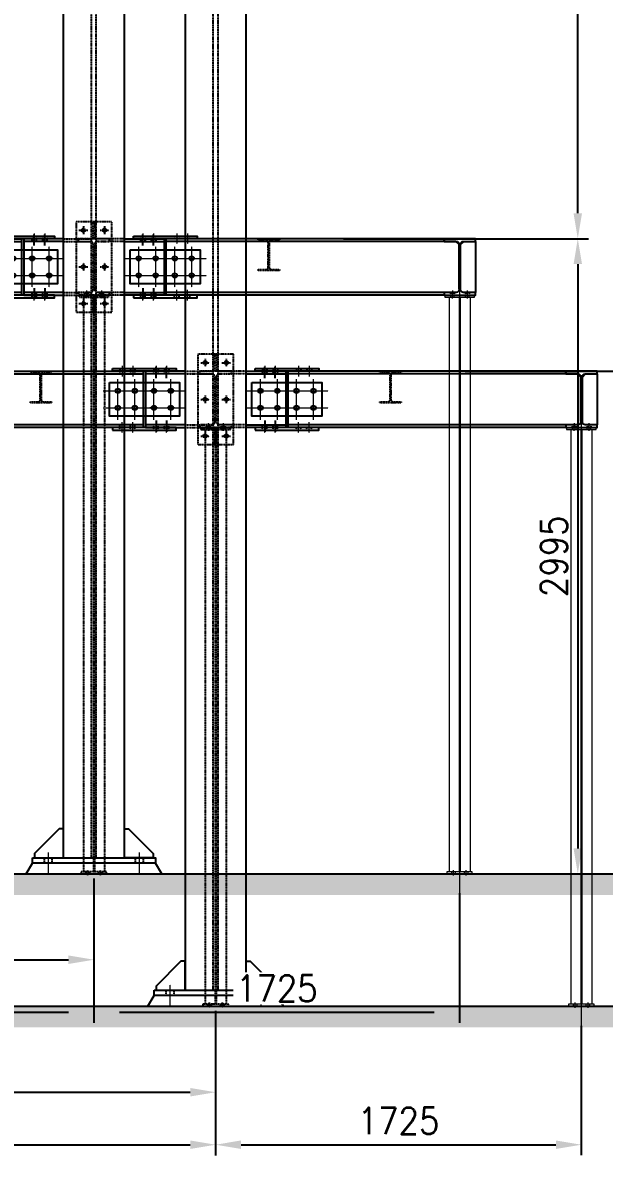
# Model space of a CAD drawing. Header units: millimetres. Extents: x 13669 to 217197, y -88248 to 24578.
# Drawn here: x 74559 to 77303, y -66789 to -61448 of the extents above; entities that cross this region are included whole.
import ezdxf

# ---------------------------------------------------------------- set-up
doc = ezdxf.new("R2010")
doc.units = ezdxf.units.MM
doc.linetypes.add('CENTER2', pattern=[1.125, 0.75, -0.125, 0.125, -0.125])
doc.linetypes.add('DASHED2', pattern=[0.375, 0.25, -0.125])
for name, color, linetype, lineweight in [('TITULOS', 6, 'Continuous', 60), ('Tx_EJES', 1, 'CENTER2', 5), ('Tx_M_CONTORNO FINO', 1, 'Continuous', 5)]:
    doc.layers.add(name, color=color, linetype=linetype, lineweight=lineweight)
for name, color, linetype in [('Tx-DDIM', 1, 'Continuous'), ('Tx_DDIM', 1, 'Continuous'), ('Tx_M_EQUIPOS', 4, 'Continuous'), ('Tx_M_EXISTENTES', 8, 'Continuous'), ('Tx_M_OCULTOS', 2, 'DASHED2'), ('Tx_M_OCULTOS FINO', 1, 'DASHED2'), ('Tx_TEXTOS 2.5', 3, 'Continuous')]:
    doc.layers.add(name, color=color, linetype=linetype)
doc.styles.add('ROMANS', font='romans.shx', dxfattribs={"width": 0.9})
doc.styles.add('Tx_texto', font='romans.shx')
doc.dimstyles.new('ESC 1-50', dxfattribs={"dimscale": 50, "dimtxt": 2.5, "dimasz": 2.4, "dimexe": 1, "dimexo": 1, "dimgap": 1, "dimtad": 1, "dimdec": 0, "dimtxsty": 'ROMANS', "dimcen": 2.5, "dimclrd": 256, "dimclre": 256, "dimclrt": 3, "dimadec": 0, "dimazin": 2, "dimtfac": 0.5, "dimtdec": 0, "dimtmove": 0, "dimatfit": 3, "dimfxl": 1, "dimtfill": 1, "dimtfillclr": 256, "dimtolj": 2, "dimlwd": -1, "dimarcsym": 0})

# ---------------------------------------------------------------- blocks, each defined once
blk = doc.blocks.new('A$Cd38fd534')
at = {"layer": 'Tx_EJES'}
for p, q in [((0, -135.8), (0, 55.8)), ((80, -135.8), (80, 55.8)), ((170, -135.8), (170, 55.8)), ((250, -135.8), (250, 55.8)), ((-69.1, 0), (319.1, 0)), ((-69.1, -80), (319.1, -80))]:
    blk.add_line(p, q, dxfattribs=at)
at = {"layer": 'Tx_M_EQUIPOS'}
blk.add_lwpolyline([(-40, 40), (290, 40), (290, -120), (-40, -120)], close=True, dxfattribs=at)
for centre in [(0, 0), (80, 0), (170, 0), (250, 0), (0, -80), (80, -80), (170, -80), (250, -80)]:
    blk.add_circle(centre, 10.5, dxfattribs=at)
blk = doc.blocks.new('A$C03c238ad')
at = {"layer": 'Tx_M_OCULTOS FINO'}
for p, q in [((-50, 58.7), (-50, 21.3)), ((50, 58.7), (50, 21.3)), ((-70.7, 40), (-29.3, 40)), ((29.3, 40), (70.7, 40)), ((-70.7, -133), (-29.3, -133)), ((-50, -114.3), (-50, -151.7)), ((29.3, -133), (70.7, -133)), ((50, -114.3), (50, -151.7)), ((-70.7, -306), (-29.3, -306)), ((-50, -287.3), (-50, -324.7)), ((29.3, -306), (70.7, -306)), ((50, -287.3), (50, -324.7))]:
    blk.add_line(p, q, dxfattribs=at)
for points in [[(-84, -346), (84, -346), (84, 80), (-84, 80)], [(-3.9, 80), (3.9, 80), (3.9, 0), (-3.9, 0)], [(-3.9, -266), (3.9, -266), (3.9, -346), (-3.9, -346)]]:
    blk.add_lwpolyline(points, close=True, dxfattribs=at)
for centre in [(-50, 40), (50, 40), (-50, -133), (50, -133), (-50, -306), (50, -306)]:
    blk.add_circle(centre, 8.5, dxfattribs=at)
blk = doc.blocks.new('A$Cf5f8315d')
at = {"layer": 'Tx_EJES'}
blk.add_line((-21.3, 0), (0, 0), dxfattribs=at)
at = {"layer": 'Tx_M_OCULTOS'}
for p, q in [((-13, 8.5), (0, 8.5)), ((-13, -8.5), (0, -8.5))]:
    blk.add_line(p, q, dxfattribs=at)
blk = doc.blocks.new('A$Cfbe9b5f4')
at = {"layer": 'Tx_EJES'}
for p, q in [((8007.4, 117.9), (8007.4, 68.1)), ((8057.4, 117.9), (8057.4, 68.1)), ((8167.4, 117.9), (8167.4, 68.1)), ((8217.4, 117.9), (8217.4, 68.1)), ((8680, 117.9), (8680, 68.1)), ((8730, 117.9), (8730, 68.1)), ((8840, 117.9), (8840, 68.1)), ((8890, 117.9), (8890, 68.1)), ((8007.4, -197.9), (8007.4, -148.1)), ((8057.4, -197.9), (8057.4, -148.1)), ((8167.4, -197.9), (8167.4, -148.1)), ((8217.4, -197.9), (8217.4, -148.1)), ((8680, -197.9), (8680, -148.1)), ((8730, -197.9), (8730, -148.1)), ((8840, -197.9), (8840, -148.1)), ((8890, -197.9), (8890, -148.1))]:
    blk.add_line(p, q, dxfattribs=at)
at = {"layer": 'Tx_M_EQUIPOS'}
for p, q in [((3940, 93), (8107.4, 93)), ((3940, 80), (8107.4, 80)), ((10100.7, 80), (10100.7, 93)), ((10155.9, 80), (10100.7, 80)), ((10170.9, 65), (10155.9, 80)), ((10170.9, -145), (10170.9, 65)), ((10178.5, 65), (10193.5, 80)), ((8106.4, -160), (3940, -160)), ((8106.4, -173), (3940, -173))]:
    blk.add_line(p, q, dxfattribs=at)
at = {"layer": 'Tx_M_EQUIPOS', "extrusion": (1.83697e-16, 1, 6.12323e-17)}
for p, q in [((10100.7, 93), (8790, 93)), ((10100.7, 80), (8790, 80)), ((10100.7, -160), (8790, -160)), ((10100.7, -173), (8790, -173))]:
    blk.add_line(p, q, dxfattribs=at)
at = {"layer": 'Tx_M_EQUIPOS'}
for points in [[(7962.4, 105.7), (8262.4, 105.7), (8262.4, 93), (7962.4, 93)], [(8635, 105.7), (8935, 105.7), (8935, 93), (8635, 93)], [(7962.4, -185.7), (8262.4, -185.7), (8262.4, -173), (7962.4, -173)], [(8635, -185.7), (8935, -185.7), (8935, -173), (8635, -173)]]:
    blk.add_lwpolyline(points, close=True, dxfattribs=at)
for points in [[(8107.4, 93), (8107.4, -173)], [(8790, -173), (8790, 93)], [(10248.7, 80), (10248.7, -160)]]:
    blk.add_lwpolyline(points, dxfattribs=at)
blk.add_lwpolyline([(10178.5, -147.3), (10178.5, 67.3, -0.414214), (10191.2, 80), (10248.7, 80), (10248.7, 93), (10100.7, 93), (10100.7, 80), (10158.2, 80, -0.414214), (10170.9, 67.3), (10170.9, -147.3, -0.414214), (10158.2, -160), (10100.7, -160), (10100.7, -173), (10248.7, -173), (10248.7, -160), (10191.2, -160, -0.414214)], format="xyb", close=True, dxfattribs=at)
at = {"layer": 'Tx_M_OCULTOS'}
for p, q in [((7996.9, 105.7), (7996.9, 80)), ((8017.9, 105.7), (8017.9, 80)), ((8046.9, 105.7), (8046.9, 80)), ((8067.9, 105.7), (8067.9, 80)), ((8156.9, 105.7), (8156.9, 92.7)), ((8177.9, 105.7), (8177.9, 92.7)), ((8206.9, 105.7), (8206.9, 92.7)), ((8227.9, 105.7), (8227.9, 92.7)), ((8669.5, 105.7), (8669.5, 80)), ((8690.5, 105.7), (8690.5, 80)), ((8719.5, 105.7), (8719.5, 80)), ((8740.5, 105.7), (8740.5, 80)), ((8829.5, 105.7), (8829.5, 92.7)), ((8850.5, 105.7), (8850.5, 92.7)), ((8879.5, 105.7), (8879.5, 92.7)), ((8900.5, 105.7), (8900.5, 92.7)), ((7996.9, -185.7), (7996.9, -160)), ((8017.9, -185.7), (8017.9, -160)), ((8046.9, -185.7), (8046.9, -160)), ((8067.9, -185.7), (8067.9, -160)), ((8669.5, -185.7), (8669.5, -160)), ((8690.5, -185.7), (8690.5, -160)), ((8719.5, -185.7), (8719.5, -160)), ((8740.5, -185.7), (8740.5, -160)), ((8156.9, -185.7), (8156.9, -172.7)), ((8177.9, -185.7), (8177.9, -172.7)), ((8206.9, -185.7), (8206.9, -172.7)), ((8227.9, -185.7), (8227.9, -172.7)), ((8829.5, -185.7), (8829.5, -172.7)), ((8850.5, -185.7), (8850.5, -172.7)), ((8879.5, -185.7), (8879.5, -172.7)), ((8900.5, -185.7), (8900.5, -172.7))]:
    blk.add_line(p, q, dxfattribs=at)
for points in [[(7612, -51.5, 0.414214), (7621.5, -42), (7621.5, 78, 0.414214), (7612, 87.5), (7573.7, 87.5), (7573.7, 93), (7673.7, 93), (7673.7, 87.5), (7635.4, 87.5, 0.414214), (7625.9, 78), (7625.9, -42, 0.414214), (7635.4, -51.5), (7673.7, -51.5), (7673.7, -57), (7573.7, -57), (7573.7, -51.5)], [(9261.8, -51.5, 0.414214), (9271.3, -42), (9271.3, 78, 0.414214), (9261.8, 87.5), (9223.4, 87.5), (9223.4, 93), (9323.4, 93), (9323.4, 87.5), (9285.1, 87.5, 0.414214), (9275.6, 78), (9275.6, -42, 0.414214), (9285.1, -51.5), (9323.4, -51.5), (9323.4, -57), (9223.4, -57), (9223.4, -51.5)]]:
    blk.add_lwpolyline(points, format="xyb", close=True, dxfattribs=at)
at = {"rotation": 270}
for p in [(10139.7, -173), (10209.7, -173)]:
    blk.add_blockref('A$Cf5f8315d', p, dxfattribs=at)
blk = doc.blocks.new('*D296')
at = {"layer": 'Defpoints', "color": 0, "transparency": 16777216}
for p in [(74894.8, -18906.8), (70044.8, -18913.2), (74894.8, -19340.2)]:
    blk.add_point(p, dxfattribs=at)
at = {"layer": 'Tx_DDIM', "lineweight": -2, "transparency": 16777216}
for p, q in [((74894.8, -18956.8), (74894.8, -19390.2)), ((70044.8, -18963.2), (70044.8, -19390.2))]:
    blk.add_line(p, q, dxfattribs=at)
at = {"layer": 'Tx_DDIM', "transparency": 16777216}
blk.add_line((70164.8, -19340.2), (74774.8, -19340.2), dxfattribs=at)
for points in [[(70164.8, -19320.2), (70164.8, -19360.2), (70044.8, -19340.2)], [(74774.8, -19320.2), (74774.8, -19360.2), (74894.8, -19340.2)]]:
    blk.add_solid(points, dxfattribs=at)
at = {"layer": 'Tx_DDIM', "color": 3, "transparency": 16777216, "insert": (72469.8, -19227.7), "char_height": 125, "attachment_point": 5, "style": 'ROMANS', "bg_fill": 3, "box_fill_scale": 1.1, "bg_fill_color": 256, "bg_fill_true_color": 13158600, "bg_fill_transparency": 0}
blk.add_mtext('\\A2;4850', dxfattribs=at)
blk = doc.blocks.new('*D297')
at = {"layer": 'Defpoints', "color": 0, "transparency": 16777216}
for p in [(74894.8, -18906.8), (76619.8, -18977), (76619.8, -19587.7)]:
    blk.add_point(p, dxfattribs=at)
at = {"layer": 'Tx_DDIM', "lineweight": -2, "transparency": 16777216}
for p, q in [((74894.8, -18956.8), (74894.8, -19637.7)), ((76619.8, -19027), (76619.8, -19637.7))]:
    blk.add_line(p, q, dxfattribs=at)
at = {"layer": 'Tx_DDIM', "transparency": 16777216}
blk.add_line((75014.8, -19587.7), (76499.8, -19587.7), dxfattribs=at)
for points in [[(75014.8, -19567.7), (75014.8, -19607.7), (74894.8, -19587.7)], [(76499.8, -19567.7), (76499.8, -19607.7), (76619.8, -19587.7)]]:
    blk.add_solid(points, dxfattribs=at)
at = {"layer": 'Tx_DDIM', "color": 3, "transparency": 16777216, "insert": (75757.3, -19475.2), "char_height": 125, "attachment_point": 5, "style": 'ROMANS', "bg_fill": 3, "box_fill_scale": 1.1, "bg_fill_color": 256, "bg_fill_true_color": 13158600, "bg_fill_transparency": 0}
blk.add_mtext('\\A2;1725', dxfattribs=at)
blk = doc.blocks.new('*D300')
at = {"layer": 'Defpoints', "color": 0, "transparency": 16777216}
for p in [(76022, -15939.9), (76022, -18934.9), (77177.4, -18934.9)]:
    blk.add_point(p, dxfattribs=at)
at = {"layer": 'Tx_DDIM', "lineweight": -2, "transparency": 16777216}
for p, q in [((76072, -15939.9), (77227.4, -15939.9)), ((76072, -18934.9), (77227.4, -18934.9))]:
    blk.add_line(p, q, dxfattribs=at)
at = {"layer": 'Tx_DDIM', "transparency": 16777216}
blk.add_line((77177.4, -16059.9), (77177.4, -18814.9), dxfattribs=at)
for points in [[(77157.4, -16059.9), (77197.4, -16059.9), (77177.4, -15939.9)], [(77157.4, -18814.9), (77197.4, -18814.9), (77177.4, -18934.9)]]:
    blk.add_solid(points, dxfattribs=at)
at = {"layer": 'Tx_DDIM', "color": 3, "transparency": 16777216, "insert": (77064.9, -17437.4), "char_height": 125, "attachment_point": 5, "rotation": 90, "style": 'ROMANS', "bg_fill": 3, "box_fill_scale": 1.1, "bg_fill_color": 256, "bg_fill_true_color": 13158600, "bg_fill_transparency": 0}
blk.add_mtext('\\A2;2995', dxfattribs=at)
blk = doc.blocks.new('*D301')
at = {"layer": 'Defpoints', "color": 0, "transparency": 16777216}
for p in [(75735.6, -13066.9), (77177.4, -13066.9), (76022, -15939.9)]:
    blk.add_point(p, dxfattribs=at)
at = {"layer": 'Tx_DDIM', "lineweight": -2, "transparency": 16777216}
for p, q in [((75785.6, -13066.9), (77227.4, -13066.9)), ((76072, -15939.9), (77227.4, -15939.9))]:
    blk.add_line(p, q, dxfattribs=at)
at = {"layer": 'Tx_DDIM', "transparency": 16777216}
blk.add_line((77177.4, -15819.9), (77177.4, -13186.9), dxfattribs=at)
for points in [[(77157.4, -13186.9), (77197.4, -13186.9), (77177.4, -13066.9)], [(77157.4, -15819.9), (77197.4, -15819.9), (77177.4, -15939.9)]]:
    blk.add_solid(points, dxfattribs=at)
at = {"layer": 'Tx_DDIM', "color": 3, "transparency": 16777216, "insert": (77064.9, -14503.4), "char_height": 125, "attachment_point": 5, "rotation": 90, "style": 'ROMANS', "bg_fill": 3, "box_fill_scale": 1.1, "bg_fill_color": 256, "bg_fill_true_color": 13158600, "bg_fill_transparency": 0}
blk.add_mtext('\\A2;2873', dxfattribs=at)
blk = doc.blocks.new('*D303')
at = {"layer": 'Defpoints', "color": 0, "transparency": 16777216}
for p in [(76157.9, -10094.3), (76280.7, -18934.9), (77835.3, -18934.9)]:
    blk.add_point(p, dxfattribs=at)
at = {"layer": 'Tx_DDIM', "lineweight": -2, "transparency": 16777216}
for p, q in [((76207.9, -10094.3), (77885.3, -10094.3)), ((76330.7, -18934.9), (77885.3, -18934.9))]:
    blk.add_line(p, q, dxfattribs=at)
at = {"layer": 'Tx_DDIM', "transparency": 16777216}
blk.add_line((77835.3, -10214.3), (77835.3, -18814.9), dxfattribs=at)
for points in [[(77815.3, -10214.3), (77855.3, -10214.3), (77835.3, -10094.3)], [(77815.3, -18814.9), (77855.3, -18814.9), (77835.3, -18934.9)]]:
    blk.add_solid(points, dxfattribs=at)
at = {"layer": 'Tx_DDIM', "color": 3, "transparency": 16777216, "insert": (77722.8, -14514.6), "char_height": 125, "attachment_point": 5, "rotation": 90, "style": 'ROMANS', "bg_fill": 3, "box_fill_scale": 1.1, "bg_fill_color": 256, "bg_fill_true_color": 13158600, "bg_fill_transparency": 0}
blk.add_mtext('\\A2;8841', dxfattribs=at)
blk = doc.blocks.new('*D298')
at = {"layer": 'Defpoints', "color": 0, "transparency": 16777216}
for p in [(63834.5, -19117.9), (74894.8, -19174.3), (74894.8, -19587.9)]:
    blk.add_point(p, dxfattribs=at)
at = {"layer": 'Tx_DDIM', "lineweight": -2, "transparency": 16777216}
for p, q in [((63834.5, -19167.9), (63834.5, -19637.9)), ((74894.8, -19224.3), (74894.8, -19637.9))]:
    blk.add_line(p, q, dxfattribs=at)
at = {"layer": 'Tx_DDIM', "transparency": 16777216}
blk.add_line((63954.5, -19587.9), (74774.8, -19587.9), dxfattribs=at)
for points in [[(63954.5, -19567.9), (63954.5, -19607.9), (63834.5, -19587.9)], [(74774.8, -19567.9), (74774.8, -19607.9), (74894.8, -19587.9)]]:
    blk.add_solid(points, dxfattribs=at)
at = {"layer": 'Tx_DDIM', "color": 3, "transparency": 16777216, "insert": (69364.6, -19475.4), "char_height": 125, "attachment_point": 5, "style": 'ROMANS', "bg_fill": 3, "box_fill_scale": 1.1, "bg_fill_color": 256, "bg_fill_true_color": 13158600, "bg_fill_transparency": 0}
blk.add_mtext('\\A2;11060', dxfattribs=at)
blk = doc.blocks.new('*D311')
at = {"layer": 'Defpoints', "color": 0, "transparency": 16777216}
for p in [(74894.8, -65433.3), (70044.8, -65439.8), (74894.8, -65866.7)]:
    blk.add_point(p, dxfattribs=at)
at = {"layer": 'Tx_DDIM', "lineweight": -2, "transparency": 16777216}
for p, q in [((74894.8, -65483.3), (74894.8, -65916.7)), ((70044.8, -65489.8), (70044.8, -65916.7))]:
    blk.add_line(p, q, dxfattribs=at)
at = {"layer": 'Tx_DDIM', "transparency": 16777216}
blk.add_line((70164.8, -65866.7), (74774.8, -65866.7), dxfattribs=at)
for points in [[(70164.8, -65846.7), (70164.8, -65886.7), (70044.8, -65866.7)], [(74774.8, -65846.7), (74774.8, -65886.7), (74894.8, -65866.7)]]:
    blk.add_solid(points, dxfattribs=at)
at = {"layer": 'Tx_DDIM', "color": 3, "transparency": 16777216, "insert": (72469.8, -65754.2), "char_height": 125, "attachment_point": 5, "style": 'ROMANS', "bg_fill": 3, "box_fill_scale": 1.1, "bg_fill_color": 256, "bg_fill_true_color": 13158600, "bg_fill_transparency": 0}
blk.add_mtext('\\A2;4850', dxfattribs=at)
blk = doc.blocks.new('*D312')
at = {"layer": 'Defpoints', "color": 0, "transparency": 16777216}
for p in [(74894.8, -65433.3), (76619.8, -65503.6), (76619.8, -66114.3)]:
    blk.add_point(p, dxfattribs=at)
at = {"layer": 'Tx_DDIM', "lineweight": -2, "transparency": 16777216}
for p, q in [((74894.8, -65483.3), (74894.8, -66164.3)), ((76619.8, -65553.6), (76619.8, -66164.3))]:
    blk.add_line(p, q, dxfattribs=at)
at = {"layer": 'Tx_DDIM', "transparency": 16777216}
blk.add_line((75014.8, -66114.3), (76499.8, -66114.3), dxfattribs=at)
for points in [[(75014.8, -66094.3), (75014.8, -66134.3), (74894.8, -66114.3)], [(76499.8, -66094.3), (76499.8, -66134.3), (76619.8, -66114.3)]]:
    blk.add_solid(points, dxfattribs=at)
at = {"layer": 'Tx_DDIM', "color": 3, "transparency": 16777216, "insert": (75757.3, -66001.8), "char_height": 125, "attachment_point": 5, "style": 'ROMANS', "bg_fill": 3, "box_fill_scale": 1.1, "bg_fill_color": 256, "bg_fill_true_color": 13158600, "bg_fill_transparency": 0}
blk.add_mtext('\\A2;1725', dxfattribs=at)
blk = doc.blocks.new('*D316')
at = {"layer": 'Defpoints', "color": 0, "transparency": 16777216}
for p in [(76022, -62466.5), (76022, -65461.5), (77177.4, -65461.5)]:
    blk.add_point(p, dxfattribs=at)
at = {"layer": 'Tx_DDIM', "lineweight": -2, "transparency": 16777216}
for p, q in [((76072, -62466.5), (77227.4, -62466.5)), ((76072, -65461.5), (77227.4, -65461.5))]:
    blk.add_line(p, q, dxfattribs=at)
at = {"layer": 'Tx_DDIM', "transparency": 16777216}
blk.add_line((77177.4, -62586.5), (77177.4, -65341.5), dxfattribs=at)
for points in [[(77157.4, -62586.5), (77197.4, -62586.5), (77177.4, -62466.5)], [(77157.4, -65341.5), (77197.4, -65341.5), (77177.4, -65461.5)]]:
    blk.add_solid(points, dxfattribs=at)
at = {"layer": 'Tx_DDIM', "color": 3, "transparency": 16777216, "insert": (77064.9, -63964), "char_height": 125, "attachment_point": 5, "rotation": 90, "style": 'ROMANS', "bg_fill": 3, "box_fill_scale": 1.1, "bg_fill_color": 256, "bg_fill_true_color": 13158600, "bg_fill_transparency": 0}
blk.add_mtext('\\A2;2995', dxfattribs=at)
blk = doc.blocks.new('*D317')
at = {"layer": 'Defpoints', "color": 0, "transparency": 16777216}
for p in [(75735.6, -59593.5), (77177.4, -59593.5), (76022, -62466.5)]:
    blk.add_point(p, dxfattribs=at)
at = {"layer": 'Tx_DDIM', "lineweight": -2, "transparency": 16777216}
for p, q in [((75785.6, -59593.5), (77227.4, -59593.5)), ((76072, -62466.5), (77227.4, -62466.5))]:
    blk.add_line(p, q, dxfattribs=at)
at = {"layer": 'Tx_DDIM', "transparency": 16777216}
blk.add_line((77177.4, -62346.5), (77177.4, -59713.5), dxfattribs=at)
for points in [[(77157.4, -59713.5), (77197.4, -59713.5), (77177.4, -59593.5)], [(77157.4, -62346.5), (77197.4, -62346.5), (77177.4, -62466.5)]]:
    blk.add_solid(points, dxfattribs=at)
at = {"layer": 'Tx_DDIM', "color": 3, "transparency": 16777216, "insert": (77064.9, -61030), "char_height": 125, "attachment_point": 5, "rotation": 90, "style": 'ROMANS', "bg_fill": 3, "box_fill_scale": 1.1, "bg_fill_color": 256, "bg_fill_true_color": 13158600, "bg_fill_transparency": 0}
blk.add_mtext('\\A2;2873', dxfattribs=at)
blk = doc.blocks.new('*D319')
at = {"layer": 'Defpoints', "color": 0, "transparency": 16777216}
for p in [(76157.9, -56620.9), (76280.7, -65461.5), (77835.3, -65461.5)]:
    blk.add_point(p, dxfattribs=at)
at = {"layer": 'Tx_DDIM', "lineweight": -2, "transparency": 16777216}
for p, q in [((76207.9, -56620.9), (77885.3, -56620.9)), ((76330.7, -65461.5), (77885.3, -65461.5))]:
    blk.add_line(p, q, dxfattribs=at)
at = {"layer": 'Tx_DDIM', "transparency": 16777216}
blk.add_line((77835.3, -56740.9), (77835.3, -65341.5), dxfattribs=at)
for points in [[(77815.3, -56740.9), (77855.3, -56740.9), (77835.3, -56620.9)], [(77815.3, -65341.5), (77855.3, -65341.5), (77835.3, -65461.5)]]:
    blk.add_solid(points, dxfattribs=at)
at = {"layer": 'Tx_DDIM', "color": 3, "transparency": 16777216, "insert": (77722.8, -61041.2), "char_height": 125, "attachment_point": 5, "rotation": 90, "style": 'ROMANS', "bg_fill": 3, "box_fill_scale": 1.1, "bg_fill_color": 256, "bg_fill_true_color": 13158600, "bg_fill_transparency": 0}
blk.add_mtext('\\A2;8841', dxfattribs=at)
blk = doc.blocks.new('*D313')
at = {"layer": 'Defpoints', "color": 0, "transparency": 16777216}
for p in [(63834.5, -65644.5), (74894.8, -65700.9), (74894.8, -66114.5)]:
    blk.add_point(p, dxfattribs=at)
at = {"layer": 'Tx_DDIM', "lineweight": -2, "transparency": 16777216}
for p, q in [((63834.5, -65694.5), (63834.5, -66164.5)), ((74894.8, -65750.9), (74894.8, -66164.5))]:
    blk.add_line(p, q, dxfattribs=at)
at = {"layer": 'Tx_DDIM', "transparency": 16777216}
blk.add_line((63954.5, -66114.5), (74774.8, -66114.5), dxfattribs=at)
for points in [[(63954.5, -66094.5), (63954.5, -66134.5), (63834.5, -66114.5)], [(74774.8, -66094.5), (74774.8, -66134.5), (74894.8, -66114.5)]]:
    blk.add_solid(points, dxfattribs=at)
at = {"layer": 'Tx_DDIM', "color": 3, "transparency": 16777216, "insert": (69364.6, -66002), "char_height": 125, "attachment_point": 5, "style": 'ROMANS', "bg_fill": 3, "box_fill_scale": 1.1, "bg_fill_color": 256, "bg_fill_true_color": 13158600, "bg_fill_transparency": 0}
blk.add_mtext('\\A2;11060', dxfattribs=at)
blk = doc.blocks.new('A$Cb393e613')
h = blk.add_hatch()
h.set_pattern_fill('EARTH', color=9, scale=400, angle=45)
h.set_pattern_definition([(45, (6673.61, 17428.49), (0, 141.42136), [100, -100]), (45, (6647.09, 17455), (0, 141.42136), [100, -100]), (45, (6620.58, 17481.52), (0, 141.42136), [100, -100]), (135, (6620.58, 17499.2), (-141.42136, 1e-14), [100, -100]), (135, (6647.09, 17525.72), (-141.42136, 1e-14), [100, -100]), (135, (6673.61, 17552.23), (-141.42136, 1e-14), [100, -100])])
h.paths.add_polyline_path([(6137.7, 22161.6), (6137.7, 22061.6), (19995.3, 22061.6), (19995.3, 22161.6)])
at = {"color": 9}
for p, q in [((16950.7, 22161.6), (16980.7, 22211.6)), ((17590.7, 22161.6), (17560.7, 22211.6))]:
    blk.add_line(p, q, dxfattribs=at)
at = {"layer": 'Tx-DDIM'}
for p, q in [((16989.4, 25123.8), (16989.4, 25176.3)), ((17039.4, 25123.8), (17039.4, 25176.3)), ((17502, 25123.8), (17502, 25176.3)), ((17552, 25123.8), (17552, 25176.3)), ((16989.4, 24923.3), (16989.4, 24870.8)), ((17039.4, 24923.3), (17039.4, 24870.8)), ((17502, 24923.3), (17502, 24870.8)), ((17552, 24923.3), (17552, 24870.8))]:
    blk.add_line(p, q, dxfattribs=at)
at = {"layer": 'Tx_EJES'}
for p, q in [((16998.2, 25063.6), (16960.5, 25063.6)), ((16979.4, 25044.7), (16979.4, 25082.4)), ((17078.2, 25063.6), (17040.5, 25063.6)), ((17059.4, 25044.7), (17059.4, 25082.4)), ((17463.1, 25063.6), (17500.8, 25063.6)), ((17482, 25044.7), (17482, 25082.4)), ((17543.1, 25063.6), (17580.8, 25063.6)), ((17562, 25044.7), (17562, 25082.4)), ((16979.4, 24964.7), (16979.4, 25002.4)), ((17059.4, 24964.7), (17059.4, 25002.4)), ((17482, 24964.7), (17482, 25002.4)), ((17562, 24964.7), (17562, 25002.4)), ((16998.2, 24983.6), (16960.5, 24983.6)), ((17078.2, 24983.6), (17040.5, 24983.6)), ((17463.1, 24983.6), (17500.8, 24983.6)), ((17543.1, 24983.6), (17580.8, 24983.6)), ((17055.7, 22166.3), (17055.7, 22262)), ((17485.7, 22166.3), (17485.7, 22262))]:
    blk.add_line(p, q, dxfattribs=at)
at = {"layer": 'Tx_M_CONTORNO FINO'}
for p, q in [((18960.7, 24899.7), (18960.7, 24875.1)), ((18995.7, 24937.1), (18995.7, 21997.2)), ((19030.7, 24899.7), (19030.7, 24875.1)), ((18945.7, 24881.1), (18945.7, 22171.1)), ((18952.2, 24890.6), (18952.2, 24881.1)), ((18952.2, 24890.6), (18952.2, 24890.6)), ((18969.2, 24890.6), (18969.2, 24881.1)), ((18969.2, 24890.6), (18969.2, 24890.6)), ((18993.5, 24881.1), (18993.5, 22171.1)), ((18997.8, 24881.1), (18997.8, 22171.1)), ((19022.2, 24890.6), (19022.2, 24881.1)), ((19022.2, 24890.6), (19022.2, 24890.6)), ((19039.2, 24890.6), (19039.2, 24881.1)), ((19039.2, 24890.6), (19039.2, 24890.6)), ((19045.7, 24881.1), (19045.7, 22171.1)), ((18957.2, 22171.1), (18957.2, 22161.6)), ((18965.7, 22178.6), (18965.7, 22154)), ((18974.2, 22171.1), (18974.2, 22161.6)), ((19017.2, 22171.1), (19017.2, 22161.6)), ((19025.7, 22178.6), (19025.7, 22154)), ((19034.2, 22171.1), (19034.2, 22161.6))]:
    blk.add_line(p, q, dxfattribs=at)
for points in [[(19065.7, 24890.6), (18925.7, 24890.6), (18925.7, 24881.1), (19065.7, 24881.1)], [(18935.7, 22161.6), (19055.7, 22161.6), (19055.7, 22171.1), (18935.7, 22171.1)]]:
    blk.add_lwpolyline(points, close=True, dxfattribs=at)
blk.add_lwpolyline([(18945.7, 22161.6), (19045.7, 22161.6)], dxfattribs=at)
at = {"layer": 'Tx_M_EQUIPOS'}
for p, q in [((17127.2, 25143.6), (16939.4, 25143.6)), ((17414.2, 25143.6), (17602, 25143.6)), ((17127.2, 24903.6), (16939.4, 24903.6)), ((17414.2, 24903.6), (17602, 24903.6))]:
    blk.add_line(p, q, dxfattribs=at)
for points in [[(17415.2, 22237), (17415.2, 30335.5), (17414.2, 31002.2), (17127.2, 31002.2), (17126.2, 30351.4), (17126.2, 22237)], [(17127.2, 22374), (17107.2, 22374), (16990.7, 22257), (16990.7, 22237), (17127.2, 22237)], [(17414.2, 22374), (17434.2, 22374), (17550.7, 22257), (17550.7, 22237), (17414.2, 22237)], [(16980.7, 22237), (17560.7, 22237), (17560.7, 22211.6), (16980.7, 22211.6)]]:
    blk.add_lwpolyline(points, close=True, dxfattribs=at)
for points in [[(17127.2, 25156.6), (16939.4, 25156.6), (16939.4, 24890.6), (17127.2, 24890.6)], [(17414.2, 25156.6), (17602, 25156.6), (17602, 24890.6), (17414.2, 24890.6)]]:
    blk.add_lwpolyline(points, dxfattribs=at)
for centre in [(16979.4, 25063.6), (17059.4, 25063.6), (17482, 25063.6), (17562, 25063.6), (16979.4, 24983.6), (17059.4, 24983.6), (17482, 24983.6), (17562, 24983.6)]:
    blk.add_circle(centre, 10.5, dxfattribs=at)
at = {"layer": 'Tx_M_EXISTENTES'}
blk.add_line((6137.7, 22161.6), (19991.9, 22161.6), dxfattribs=at)
for centre in [(16979.4, 25063.6), (17059.4, 25063.6), (17482, 25063.6), (17562, 25063.6), (16979.4, 24983.6), (17059.4, 24983.6), (17482, 24983.6), (17562, 24983.6)]:
    blk.add_circle(centre, 9.52, dxfattribs=at)
at = {"layer": 'Tx_M_OCULTOS', "extrusion": (6.12323e-17, 1, -1.83697e-16)}
for p, q in [((17259.4, 22237), (17259.4, 31002.2)), ((17282, 22237), (17282, 31002.2))]:
    blk.add_line(p, q, dxfattribs=at)
at = {"layer": 'Tx_M_OCULTOS'}
for p, q in [((16978.9, 25143.6), (16978.9, 25156.6)), ((16999.9, 25143.6), (16999.9, 25156.6)), ((17028.9, 25143.6), (17028.9, 25156.6)), ((17049.9, 25143.6), (17049.9, 25156.6)), ((17127.2, 25156.6), (17259.4, 25156.6)), ((17127.2, 25143.6), (17259.4, 25143.6)), ((17414.2, 25156.6), (17282, 25156.6)), ((17414.2, 25143.6), (17282, 25143.6)), ((17491.5, 25143.6), (17491.5, 25156.6)), ((17512.5, 25143.6), (17512.5, 25156.6)), ((17541.5, 25143.6), (17541.5, 25156.6)), ((17562.5, 25143.6), (17562.5, 25156.6)), ((16978.9, 24890.6), (16978.9, 24903.6)), ((16999.9, 24890.6), (16999.9, 24903.6)), ((17028.9, 24890.6), (17028.9, 24903.6)), ((17049.9, 24890.6), (17049.9, 24903.6)), ((17127.2, 24903.6), (17259.4, 24903.6)), ((17414.2, 24903.6), (17282, 24903.6)), ((17491.5, 24890.6), (17491.5, 24903.6)), ((17512.5, 24890.6), (17512.5, 24903.6)), ((17541.5, 24890.6), (17541.5, 24903.6)), ((17562.5, 24890.6), (17562.5, 24903.6)), ((17127.2, 24890.6), (17259.4, 24890.6)), ((17414.2, 24890.6), (17282, 24890.6)), ((17037.2, 22211.6), (17037.2, 22237)), ((17074.2, 22211.6), (17074.2, 22237)), ((17467.2, 22211.6), (17467.2, 22237)), ((17504.2, 22211.6), (17504.2, 22237))]:
    blk.add_line(p, q, dxfattribs=at)
at = {"layer": 'Tx_M_OCULTOS FINO'}
for p, q in [((17235.7, 24899.7), (17235.7, 24875.1)), ((17305.7, 24899.7), (17305.7, 24875.1)), ((17220.7, 24881.1), (17220.7, 22171.1)), ((17227.2, 24890.6), (17227.2, 24881.1)), ((17227.2, 24890.6), (17227.2, 24890.6)), ((17244.2, 24890.6), (17244.2, 24881.1)), ((17244.2, 24890.6), (17244.2, 24890.6)), ((17268.5, 24881.1), (17268.5, 22171.1)), ((17272.8, 24881.1), (17272.8, 22171.1)), ((17297.2, 24890.6), (17297.2, 24881.1)), ((17297.2, 24890.6), (17297.2, 24890.6)), ((17314.2, 24890.6), (17314.2, 24881.1)), ((17314.2, 24890.6), (17314.2, 24890.6)), ((17320.7, 24881.1), (17320.7, 22171.1)), ((17232.2, 22171.1), (17232.2, 22161.6)), ((17240.7, 22178.6), (17240.7, 22154)), ((17249.2, 22171.1), (17249.2, 22161.6)), ((17292.2, 22171.1), (17292.2, 22161.6)), ((17300.7, 22178.6), (17300.7, 22154)), ((17309.2, 22171.1), (17309.2, 22161.6))]:
    blk.add_line(p, q, dxfattribs=at)
blk.add_lwpolyline([(17287.2, 25143.6), (17344.7, 25143.6), (17344.7, 25156.6), (17196.7, 25156.6), (17196.7, 25143.6), (17254.2, 25143.6, -0.414214), (17266.9, 25130.9), (17266.9, 24916.3, -0.414214), (17254.2, 24903.6), (17196.7, 24903.6), (17196.7, 24890.6), (17344.7, 24890.6), (17344.7, 24903.6), (17287.2, 24903.6, -0.414214), (17274.5, 24916.3), (17274.5, 25130.9, -0.414214)], format="xyb", close=True, dxfattribs=at)
for points in [[(17340.7, 24890.6), (17200.7, 24890.6), (17200.7, 24881.1), (17340.7, 24881.1)], [(17210.7, 22161.6), (17330.7, 22161.6), (17330.7, 22171.1), (17210.7, 22171.1)]]:
    blk.add_lwpolyline(points, close=True, dxfattribs=at)
blk.add_lwpolyline([(17220.7, 22161.6), (17320.7, 22161.6)], dxfattribs=at)
blk.add_lwpolyline([(17220.7, 22161.6), (17320.7, 22161.6)], dxfattribs=at)
blk.add_blockref('A$Cfbe9b5f4', (8822, 25063.6))
at = {"layer": 'TITULOS'}
for p in [(16809.4, 25063.6), (17482, 25063.6)]:
    blk.add_blockref('A$Cd38fd534', p, dxfattribs=at)
at = {"layer": 'Tx_M_EQUIPOS'}
blk.add_blockref('A$C03c238ad', (17270.7, 25156.6), dxfattribs=at)
at = {"layer": 'Tx_M_OCULTOS FINO', "rotation": 270}
for p in [(17235.7, 24890.6), (17305.7, 24890.6)]:
    blk.add_blockref('A$Cf5f8315d', p, dxfattribs=at)
at = {"layer": 'Tx_TEXTOS 2.5', "style": 'Tx_texto', "width": 0.7}
for p in [(6234.9, 20825.2), (6375.1, 20825.2)]:
    blk.add_attdef('1:50', p, '', height=125, dxfattribs=at)
at = {"layer": 'Tx_DDIM'}
dim = blk.add_linear_dim(base=(17270.7, 21756.4), p1=(12420.7, 22183.3), p2=(17270.7, 22189.8), dimstyle='ESC 1-50', override={"dimtmove": 1}, dxfattribs=at)
dim.commit()
dim.dimension.update_dxf_attribs({"geometry": '*D296', "text_midpoint": (14845.7, 21868.9), "insert": (-57624.1, 41096.5)})
dim = blk.add_linear_dim(base=(18995.7, 21508.8), p1=(17270.7, 22189.8), p2=(18995.7, 22119.5), dimstyle='ESC 1-50', override={"dimtmove": 1}, dxfattribs=at)
dim.commit()
dim.dimension.update_dxf_attribs({"geometry": '*D297', "text_midpoint": (18133.2, 21621.3), "insert": (-57624.1, 41096.5)})
dim = blk.add_linear_dim(base=(19553.3, 22161.6), p1=(18397.9, 25156.6), p2=(18397.9, 22161.6), angle=90, dimstyle='ESC 1-50', override={"dimtmove": 1}, dxfattribs=at)
dim.commit()
dim.dimension.update_dxf_attribs({"geometry": '*D300', "text_midpoint": (19440.8, 23659.1), "insert": (-57624.1, 41096.5)})
dim = blk.add_linear_dim(base=(17270.7, 21508.6), p1=(6210.3, 21978.6), p2=(17270.7, 21922.2), dimstyle='ESC 1-50', dxfattribs=at)
dim.commit()
dim.dimension.update_dxf_attribs({"geometry": '*D298', "text_midpoint": (11740.5, 21621.1), "insert": (-57624.1, 41096.5)})
dim = blk.add_linear_dim(base=(19553.3, 28029.6), p1=(18397.9, 25156.6), p2=(18111.5, 28029.6), angle=90, dimstyle='ESC 1-50', override={"dimtmove": 1}, dxfattribs=at)
dim.commit()
dim.dimension.update_dxf_attribs({"geometry": '*D301', "text_midpoint": (19440.8, 26593.1), "insert": (-57624.1, 41096.5)})
dim = blk.add_linear_dim(base=(20211.1, 22161.6), p1=(18533.7, 31002.2), p2=(18656.5, 22161.6), angle=90, dimstyle='ESC 1-50', override={"dimtmove": 1}, dxfattribs=at)
dim.commit()
dim.dimension.update_dxf_attribs({"geometry": '*D303', "text_midpoint": (20098.6, 26581.9), "insert": (-57624.1, 41096.5)})

msp = doc.modelspace()

# ---------------------------------------------------------------- block references
msp.add_blockref('A$Cb393e613', (58198.3266401, -88247.7902922))

# ---------------------------------------------------------------- next in the draw order: hatches: boundary and pattern name
h = msp.add_hatch()
h.set_pattern_fill('EARTH', color=9, scale=400, angle=45)
h.set_pattern_definition([(45, (64297.75, -70194.61), (0, 141.42136), [100, -100]), (45, (64271.23, -70168.1), (0, 141.42136), [100, -100]), (45, (64244.72, -70141.58), (0, 141.42136), [100, -100]), (135, (64244.72, -70123.9), (-141.42136, 1e-14), [100, -100]), (135, (64271.23, -70097.38), (-141.42136, 1e-14), [100, -100]), (135, (64297.75, -70070.87), (-141.42136, 1e-14), [100, -100])])
h.paths.add_polyline_path([(63761.8202447, -65461.5360055), (63761.8202447, -65561.5360055), (77619.4380621, -65561.5360055), (77619.4380621, -65461.5360055)])

# ---------------------------------------------------------------- next in the draw order: linework, layer by layer
at = {"color": 9}
for p, q in [((74574.8098711, -65461.5360055), (74604.8098711, -65411.5360055)), ((75214.809871, -65461.5360055), (75184.809871, -65411.5360055))]:
    msp.add_line(p, q, dxfattribs=at)
at = {"layer": 'Tx-DDIM'}
for p, q in [((74613.509871, -62499.2662689), (74613.509871, -62446.805742)), ((74663.509871, -62499.2662689), (74663.509871, -62446.805742)), ((75126.1098711, -62499.2662689), (75126.1098711, -62446.805742)), ((75176.1098711, -62499.2662689), (75176.1098711, -62446.805742)), ((74613.509871, -62699.805742), (74613.509871, -62752.2662689)), ((74663.509871, -62699.805742), (74663.509871, -62752.2662689)), ((75126.1098711, -62699.805742), (75126.1098711, -62752.2662689)), ((75176.1098711, -62699.805742), (75176.1098711, -62752.2662689))]:
    msp.add_line(p, q, dxfattribs=at)
at = {"layer": 'Tx_EJES'}
for p, q in [((74603.5098711, -62578.3860055), (74603.5098711, -62540.6860055)), ((74683.5098711, -62578.3860055), (74683.5098711, -62540.6860055)), ((75106.1098711, -62578.3860055), (75106.1098711, -62540.6860055)), ((75186.1098711, -62578.3860055), (75186.1098711, -62540.6860055)), ((74622.3598711, -62559.5360055), (74584.6598711, -62559.5360055)), ((74702.3598711, -62559.5360055), (74664.6598711, -62559.5360055)), ((75087.2598711, -62559.5360055), (75124.9598711, -62559.5360055)), ((75167.2598711, -62559.5360055), (75204.9598711, -62559.5360055)), ((74622.3598711, -62639.5360055), (74584.6598711, -62639.5360055)), ((74603.5098711, -62658.3860055), (74603.5098711, -62620.6860055)), ((74702.3598711, -62639.5360055), (74664.6598711, -62639.5360055)), ((74683.5098711, -62658.3860055), (74683.5098711, -62620.6860055)), ((75087.2598711, -62639.5360055), (75124.9598711, -62639.5360055)), ((75106.1098711, -62658.3860055), (75106.1098711, -62620.6860055)), ((75167.2598711, -62639.5360055), (75204.9598711, -62639.5360055)), ((75186.1098711, -62658.3860055), (75186.1098711, -62620.6860055)), ((74679.809871, -65456.8360055), (74679.809871, -65361.1360055)), ((75109.8098711, -65456.8360055), (75109.8098711, -65361.1360055))]:
    msp.add_line(p, q, dxfattribs=at)
at = {"layer": 'Tx_M_CONTORNO FINO'}
for p, q in [((76619.809871, -62685.9633437), (76619.809871, -65625.9447593)), ((76569.809871, -62742.0360052), (76569.809871, -65452.0360052)), ((76576.309871, -62732.5360052), (76576.309871, -62742.0360052)), ((76576.309871, -62732.5360052), (76576.309871, -62732.5360052)), ((76584.809871, -62723.4116946), (76584.809871, -62748.0286772)), ((76593.309871, -62732.5360052), (76593.309871, -62742.0360052)), ((76593.309871, -62732.5360052), (76593.309871, -62732.5360052)), ((76617.649871, -62742.0360052), (76617.649871, -65452.0360052)), ((76621.969871, -62742.0360052), (76621.969871, -65452.0360052)), ((76646.309871, -62732.5360052), (76646.309871, -62742.0360052)), ((76646.309871, -62732.5360052), (76646.309871, -62732.5360052)), ((76654.809871, -62723.4116946), (76654.809871, -62748.0286772)), ((76663.309871, -62732.5360052), (76663.309871, -62742.0360052)), ((76663.309871, -62732.5360052), (76663.309871, -62732.5360052)), ((76669.809871, -62742.0360052), (76669.809871, -65452.0360052)), ((76581.309871, -65452.0360052), (76581.309871, -65461.5360052)), ((76589.809871, -65444.4775139), (76589.809871, -65469.0944965)), ((76598.309871, -65452.0360052), (76598.309871, -65461.5360052)), ((76641.309871, -65452.0360052), (76641.309871, -65461.5360052)), ((76649.809871, -65444.4775139), (76649.809871, -65469.0944965)), ((76658.309871, -65452.0360052), (76658.309871, -65461.5360052))]:
    msp.add_line(p, q, dxfattribs=at)
for points in [[(76689.809871, -62732.5360052), (76549.809871, -62732.5360052), (76549.809871, -62742.0360052), (76689.809871, -62742.0360052)], [(76559.809871, -65461.5360052), (76679.809871, -65461.5360052), (76679.809871, -65452.0360052), (76559.809871, -65452.0360052)]]:
    msp.add_lwpolyline(points, close=True, dxfattribs=at)
msp.add_lwpolyline([(76569.809871, -65461.5360052), (76669.809871, -65461.5360052)], dxfattribs=at)
at = {"layer": 'Tx_M_EQUIPOS'}
for p, q in [((74751.309871, -62479.5360055), (74563.5098711, -62479.5360055)), ((75038.3098711, -62479.5360055), (75226.1098711, -62479.5360055)), ((74751.309871, -62719.5360055), (74563.5098711, -62719.5360055)), ((75038.3098711, -62719.5360055), (75226.1098711, -62719.5360055))]:
    msp.add_line(p, q, dxfattribs=at)
for points in [[(75039.309871, -65386.1360055), (75039.309871, -57287.5641806), (75038.3098711, -56620.8560056), (74751.3098711, -56620.8560056), (74750.309871, -57271.6641806), (74750.309871, -65386.1360055)], [(74751.309871, -65249.1360055), (74731.309871, -65249.1360055), (74614.809871, -65366.1360055), (74614.809871, -65386.1360055), (74751.309871, -65386.1360055)], [(75038.3098711, -65249.1360055), (75058.3098711, -65249.1360055), (75174.8098711, -65366.1360055), (75174.8098711, -65386.1360055), (75038.3098711, -65386.1360055)], [(74604.8098711, -65386.1360055), (75184.809871, -65386.1360055), (75184.809871, -65411.5360055), (74604.8098711, -65411.5360055)]]:
    msp.add_lwpolyline(points, close=True, dxfattribs=at)
for points in [[(74751.309871, -62466.5360055), (74563.5098711, -62466.5360055), (74563.5098711, -62732.5360055), (74751.309871, -62732.5360055)], [(75038.3098711, -62466.5360055), (75226.1098711, -62466.5360055), (75226.1098711, -62732.5360055), (75038.3098711, -62732.5360055)]]:
    msp.add_lwpolyline(points, dxfattribs=at)
for centre in [(74603.5098711, -62559.5360055), (74683.5098711, -62559.5360055), (75106.1098711, -62559.5360055), (75186.1098711, -62559.5360055), (74603.5098711, -62639.5360055), (74683.5098711, -62639.5360055), (75106.1098711, -62639.5360055), (75186.1098711, -62639.5360055)]:
    msp.add_circle(centre, 10.5, dxfattribs=at)
at = {"layer": 'Tx_M_EXISTENTES'}
msp.add_line((63761.8202447, -65461.5360055), (77616.0079939, -65461.5360055), dxfattribs=at)
for centre in [(74603.5098711, -62559.5360055), (74683.5098711, -62559.5360055), (75106.1098711, -62559.5360055), (75186.1098711, -62559.5360055), (74603.5098711, -62639.5360055), (74683.5098711, -62639.5360055), (75106.1098711, -62639.5360055), (75186.1098711, -62639.5360055)]:
    msp.add_circle(centre, 9.525, dxfattribs=at)
at = {"layer": 'Tx_M_OCULTOS', "extrusion": (6.12323e-17, 1, -1.83697e-16)}
for p, q in [((74883.5098711, -65386.1360055), (74883.5098711, -56620.8560056)), ((74906.1098711, -65386.1360055), (74906.1098711, -56620.8560056))]:
    msp.add_line(p, q, dxfattribs=at)
at = {"layer": 'Tx_M_OCULTOS'}
for p, q in [((74603.0047313, -62479.5360055), (74603.0047313, -62466.5360055)), ((74624.0150108, -62479.5360055), (74624.0150108, -62466.5360055)), ((74653.0047313, -62479.5360055), (74653.0047313, -62466.5360055)), ((74674.0150108, -62479.5360055), (74674.0150108, -62466.5360055)), ((74751.309871, -62466.5360055), (74883.5098711, -62466.5360055)), ((74751.309871, -62479.5360055), (74883.5098711, -62479.5360055)), ((75038.3098711, -62466.5360055), (74906.1098711, -62466.5360055)), ((75038.3098711, -62479.5360055), (74906.1098711, -62479.5360055)), ((75115.6047313, -62479.5360055), (75115.6047313, -62466.5360055)), ((75136.6150108, -62479.5360055), (75136.6150108, -62466.5360055)), ((75165.6047313, -62479.5360055), (75165.6047313, -62466.5360055)), ((75186.6150108, -62479.5360055), (75186.6150108, -62466.5360055)), ((74603.0047313, -62732.5360055), (74603.0047313, -62719.5360055)), ((74624.0150108, -62732.5360055), (74624.0150108, -62719.5360055)), ((74653.0047313, -62732.5360055), (74653.0047313, -62719.5360055)), ((74674.0150108, -62732.5360055), (74674.0150108, -62719.5360055)), ((74751.309871, -62719.5360055), (74883.5098711, -62719.5360055)), ((74751.309871, -62732.5360055), (74883.5098711, -62732.5360055)), ((75038.3098711, -62719.5360055), (74906.1098711, -62719.5360055)), ((75038.3098711, -62732.5360055), (74906.1098711, -62732.5360055)), ((75115.6047313, -62732.5360055), (75115.6047313, -62719.5360055)), ((75136.6150108, -62732.5360055), (75136.6150108, -62719.5360055)), ((75165.6047313, -62732.5360055), (75165.6047313, -62719.5360055)), ((75186.6150108, -62732.5360055), (75186.6150108, -62719.5360055)), ((74661.309871, -65411.5360055), (74661.309871, -65386.1360055)), ((74698.309871, -65411.5360055), (74698.309871, -65386.1360055)), ((75091.3098711, -65411.5360055), (75091.3098711, -65386.1360055)), ((75128.3098711, -65411.5360055), (75128.3098711, -65386.1360055))]:
    msp.add_line(p, q, dxfattribs=at)
at = {"layer": 'Tx_M_OCULTOS FINO'}
for p, q in [((74844.8237415, -62742.0360062), (74844.8237415, -65452.0360062)), ((74851.3237415, -62732.5360062), (74851.3237415, -62742.0360062)), ((74851.3237415, -62732.5360062), (74851.3237415, -62732.5360062)), ((74859.8237415, -62723.4116957), (74859.8237415, -62748.0286783)), ((74868.3237415, -62732.5360062), (74868.3237415, -62742.0360062)), ((74868.3237415, -62732.5360062), (74868.3237415, -62732.5360062)), ((74892.6637415, -62742.0360062), (74892.6637415, -65452.0360062)), ((74896.9837415, -62742.0360062), (74896.9837415, -65452.0360062)), ((74921.3237415, -62732.5360062), (74921.3237415, -62742.0360062)), ((74921.3237415, -62732.5360062), (74921.3237415, -62732.5360062)), ((74929.8237415, -62723.4116957), (74929.8237415, -62748.0286783)), ((74938.3237415, -62732.5360062), (74938.3237415, -62742.0360062)), ((74938.3237415, -62732.5360062), (74938.3237415, -62732.5360062)), ((74944.8237415, -62742.0360062), (74944.8237415, -65452.0360062)), ((74856.3237415, -65452.0360062), (74856.3237415, -65461.5360062)), ((74864.8237415, -65444.477515), (74864.8237415, -65469.0944975)), ((74873.3237415, -65452.0360062), (74873.3237415, -65461.5360062)), ((74916.3237415, -65452.0360062), (74916.3237415, -65461.5360062)), ((74924.8237415, -65444.477515), (74924.8237415, -65469.0944975)), ((74933.3237415, -65452.0360062), (74933.3237415, -65461.5360062))]:
    msp.add_line(p, q, dxfattribs=at)
msp.add_lwpolyline([(74911.2979596, -62479.5359874), (74968.7979596, -62479.5359874), (74968.7979596, -62466.5359874), (74820.7979596, -62466.5359874), (74820.7979596, -62479.5359874), (74878.2979596, -62479.5359874, -0.4142135624), (74890.9979596, -62492.2359874), (74890.9979596, -62706.8359874, -0.4142135624), (74878.2979596, -62719.5359874), (74820.7979596, -62719.5359874), (74820.7979596, -62732.5359874), (74968.7979596, -62732.5359874), (74968.7979596, -62719.5359874), (74911.2979596, -62719.5359874, -0.4142135624), (74898.5979596, -62706.8359874), (74898.5979596, -62492.2359874, -0.4142135624)], format="xyb", close=True, dxfattribs=at)
for points in [[(74964.8237415, -62732.5360062), (74824.8237415, -62732.5360062), (74824.8237415, -62742.0360062), (74964.8237415, -62742.0360062)], [(74834.8237415, -65461.5360062), (74954.8237415, -65461.5360062), (74954.8237415, -65452.0360062), (74834.8237415, -65452.0360062)]]:
    msp.add_lwpolyline(points, close=True, dxfattribs=at)
msp.add_lwpolyline([(74844.8237415, -65461.5360062), (74944.8237415, -65461.5360062)], dxfattribs=at)
msp.add_lwpolyline([(74844.8237415, -65461.5360062), (74944.8237415, -65461.5360062)], dxfattribs=at)

# ---------------------------------------------------------------- next in the draw order: block references
msp.add_blockref('A$Cfbe9b5f4', (66446.109871, -62559.5360052))
at = {"layer": 'TITULOS'}
for p in [(74433.5098711, -62559.5360054), (75106.1098711, -62559.5360054)]:
    msp.add_blockref('A$Cd38fd534', p, dxfattribs=at)
at = {"layer": 'Tx_M_EQUIPOS'}
msp.add_blockref('A$C03c238ad', (74894.8237415, -62466.5360062), dxfattribs=at)
at = {"layer": 'Tx_M_OCULTOS FINO', "rotation": 270}
for p in [(74859.8237415, -62732.5359874), (74929.8237415, -62732.5359874)]:
    msp.add_blockref('A$Cf5f8315d', p, dxfattribs=at)

# ---------------------------------------------------------------- next in the draw order: dimensions: what is measured, and where the dimension line sits
at = {"layer": 'Tx_DDIM'}
dim = msp.add_linear_dim(base=(74894.809871, -65866.7424409), p1=(70044.8098709, -65439.7938537), p2=(74894.809871, -65433.3477778), dimstyle='ESC 1-50', override={"dimtmove": 1}, dxfattribs=at)
dim.commit()
dim.dimension.update_dxf_attribs({"geometry": '*D311', "text_midpoint": (72469.809871, -65754.2424409)})

# ---------------------------------------------------------------- next in the draw order: dimensions: what is measured, and where the dimension line sits
dim = msp.add_linear_dim(base=(76619.809871, -66114.3361666), p1=(74894.809871, -65433.3477778), p2=(76619.809871, -65503.5985456), dimstyle='ESC 1-50', override={"dimtmove": 1}, dxfattribs=at)
dim.commit()
dim.dimension.update_dxf_attribs({"geometry": '*D312', "text_midpoint": (75757.309871, -66001.8361666)})

# ---------------------------------------------------------------- next in the draw order: dimensions: what is measured, and where the dimension line sits
dim = msp.add_linear_dim(base=(77177.4491407, -65461.5360055), p1=(76022.0426824, -62466.5360052), p2=(76022.0426824, -65461.5360055), angle=90, dimstyle='ESC 1-50', override={"dimtmove": 1}, dxfattribs=at)
dim.commit()
dim.dimension.update_dxf_attribs({"geometry": '*D316', "text_midpoint": (77064.9491407, -63964.0360053)})
dim = msp.add_linear_dim(base=(74894.809871, -66114.520363), p1=(63834.4744281, -65644.4794107), p2=(74894.809871, -65700.9206189), dimstyle='ESC 1-50', dxfattribs=at)
dim.commit()
dim.dimension.update_dxf_attribs({"geometry": '*D313', "text_midpoint": (69364.6421496, -66002.020363)})

# ---------------------------------------------------------------- next in the draw order: dimensions: what is measured, and where the dimension line sits
dim = msp.add_linear_dim(base=(77177.4491407, -59593.5360058), p1=(76022.0426824, -62466.5360052), p2=(75735.6284844, -59593.5360058), angle=90, dimstyle='ESC 1-50', override={"dimtmove": 1}, dxfattribs=at)
dim.commit()
dim.dimension.update_dxf_attribs({"geometry": '*D317', "text_midpoint": (77064.9491407, -61030.0360055)})

# ---------------------------------------------------------------- next in the draw order: dimensions: what is measured, and where the dimension line sits
dim = msp.add_linear_dim(base=(77835.283772, -65461.5360055), p1=(76157.8795059, -56620.8560056), p2=(76280.6663349, -65461.5360055), angle=90, dimstyle='ESC 1-50', override={"dimtmove": 1}, dxfattribs=at)
dim.commit()
dim.dimension.update_dxf_attribs({"geometry": '*D319', "text_midpoint": (77722.783772, -61041.1960055)})

# ---------------------------------------------------------------- next in the draw order: linework, layer by layer
msp.add_line((58420.7250595, -65461.5360055), (81150.9904734, -65461.5360055))

doc.saveas('drawing.dxf')
